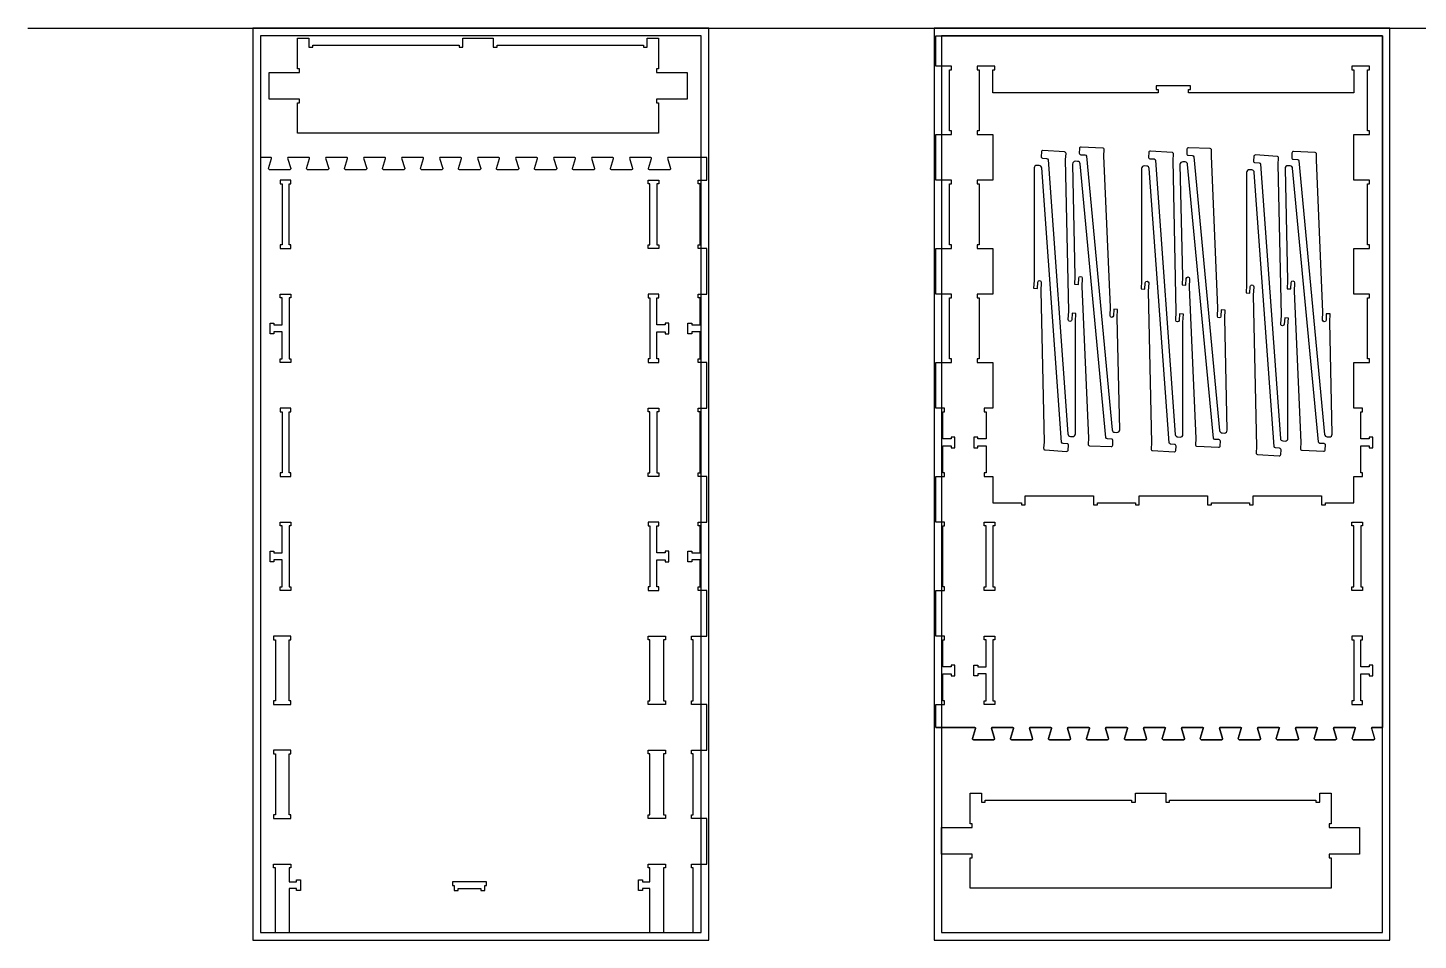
# Model space of a CAD drawing. Header units: inches. Extents: x -1745 to 48028, y -9858 to 20083.
# Drawn here: x 33688 to 37347, y -5372 to -2971 of the extents above; entities that cross this region are included whole.
import ezdxf

# ---------------------------------------------------------------- set-up
doc = ezdxf.new("R2010")
doc.units = ezdxf.units.IN
doc.header["$MEASUREMENT"] = 0
doc.header["$PDMODE"] = 34
doc.layers.add('TOP-CUT-OUTSIDE_24.500MM', color=7, linetype='Continuous', lineweight=25, true_color=0x00a2ff)

msp = doc.modelspace()

# ---------------------------------------------------------------- linework, layer by layer
for p, q in [((33687.9, -2972.3), (48027.7, -2972.3)), ((36204.9, -4282.3), (36204.9, -4272.3)), ((36204.9, -4272.3), (36227.9, -4272.3)), ((36209.9, -4282.3), (36204.9, -4282.3)), ((36209.9, -4442.3), (36209.9, -4282.3)), ((36204.9, -4452.3), (36204.9, -4442.3)), ((36204.9, -4442.3), (36209.9, -4442.3)), ((36227.9, -4452.3), (36204.9, -4452.3)), ((37231.8, -4843.7), (37229.6, -4844.8)), ((37229.6, -4844.8), (37231.8, -4843.7))]:
    msp.add_line(p, q)
for points in [[(34280.4, -5372.3), (35480.4, -5372.3), (35480.4, -2972.3), (34280.4, -2972.3)], [(34300.4, -5352.3), (35460.4, -5352.3), (35460.4, -2992.3), (34300.4, -2992.3)], [(34402.9, -3078.9), (34397.9, -3078.9), (34397.9, -2998.9), (34427.9, -2998.9), (34427.9, -3021.9), (34437.9, -3021.9), (34437.9, -3016.9), (34822.9, -3016.9), (34822.9, -3021.9), (34832.9, -3021.9), (34832.9, -2998.9), (34912.9, -2998.9), (34912.9, -3021.9), (34922.9, -3021.9), (34922.9, -3016.9), (35307.9, -3016.9), (35307.9, -3021.9), (35317.9, -3021.9), (35317.9, -2998.9), (35347.9, -2998.9), (35347.9, -3078.9), (35342.9, -3078.9), (35342.9, -3088.9), (35347.9, -3088.9), (35422.9, -3088.9), (35422.9, -3158.9), (35347.9, -3158.9), (35342.9, -3158.9), (35342.9, -3168.9), (35347.9, -3168.9), (35347.9, -3248.9), (34397.9, -3248.9), (34397.9, -3168.9), (34402.9, -3168.9), (34402.9, -3158.9), (34397.9, -3158.9), (34322.9, -3158.9), (34322.9, -3088.9), (34397.9, -3088.9), (34402.9, -3088.9)], [(36072.9, -5372.3), (37272.9, -5372.3), (37272.9, -2972.3), (36072.9, -2972.3)], [(36092.9, -5352.3), (37252.9, -5352.3), (37252.9, -2992.3), (36092.9, -2992.3)], [(36227.9, -3672.3), (36186.9, -3672.3), (36186.9, -3682.3), (36191.9, -3682.3), (36191.9, -3842.3), (36186.9, -3842.3), (36186.9, -3852.3), (36227.9, -3852.3), (36227.9, -3972.3), (36204.9, -3972.3), (36204.9, -3982.3), (36209.9, -3982.3), (36209.9, -4053.3), (36187.9, -4053.3), (36187.9, -4048.3), (36177.9, -4048.3), (36177.9, -4076.3), (36187.9, -4076.3), (36187.9, -4071.3), (36209.9, -4071.3), (36209.9, -4142.3), (36204.9, -4142.3), (36204.9, -4152.3), (36227.9, -4152.3), (36227.9, -4221.3), (36302.9, -4221.3), (36302.9, -4226.3), (36312.9, -4226.3), (36312.9, -4203.3), (36492.9, -4203.3), (36492.9, -4226.3), (36502.9, -4226.3), (36502.9, -4221.3), (36602.9, -4221.3), (36602.9, -4226.3), (36612.9, -4226.3), (36612.9, -4203.3), (36792.9, -4203.3), (36792.9, -4226.3), (36802.9, -4226.3), (36802.9, -4221.3), (36902.9, -4221.3), (36902.9, -4226.3), (36912.9, -4226.3), (36912.9, -4203.3), (37092.9, -4203.3), (37092.9, -4226.3), (37102.9, -4226.3), (37102.9, -4221.3), (37177.9, -4221.3), (37177.9, -4152.3), (37200.9, -4152.3), (37200.9, -4142.3), (37195.9, -4142.3), (37195.9, -4071.3), (37217.9, -4071.3), (37217.9, -4076.3), (37227.9, -4076.3), (37227.9, -4048.3), (37217.9, -4048.3), (37217.9, -4053.3), (37195.9, -4053.3), (37195.9, -3982.3), (37200.9, -3982.3), (37200.9, -3972.3), (37177.9, -3972.3), (37177.9, -3852.3), (37218.9, -3852.3), (37218.9, -3842.3), (37213.9, -3842.3), (37213.9, -3682.3), (37218.9, -3682.3), (37218.9, -3672.3), (37177.9, -3672.3), (37177.9, -3552.3), (37218.9, -3552.3), (37218.9, -3542.3), (37213.9, -3542.3), (37213.9, -3382.3), (37218.9, -3382.3), (37218.9, -3372.3), (37177.9, -3372.3), (37177.9, -3252.3), (37218.9, -3252.3), (37218.9, -3242.3), (37213.9, -3242.3), (37213.9, -3082.3), (37218.9, -3082.3), (37218.9, -3072.3), (37172.9, -3072.3), (37172.9, -3082.3), (37177.9, -3082.3), (37177.9, -3142), (36742.9, -3142), (36742.9, -3134), (36747.9, -3134), (36747.9, -3124), (36657.9, -3124), (36657.9, -3134), (36662.9, -3134), (36662.9, -3142), (36227.9, -3142), (36227.9, -3082.3), (36232.9, -3082.3), (36232.9, -3072.3), (36186.9, -3072.3), (36186.9, -3082.3), (36191.9, -3082.3), (36191.9, -3242.3), (36186.9, -3242.3), (36186.9, -3252.3), (36227.9, -3252.3), (36227.9, -3372.3), (36186.9, -3372.3), (36186.9, -3382.3), (36191.9, -3382.3), (36191.9, -3542.3), (36186.9, -3542.3), (36186.9, -3552.3), (36227.9, -3552.3)], [(35325.4, -5236.3), (35305.4, -5236.3), (35305.4, -5241.3), (35295.4, -5241.3), (35295.4, -5213.3), (35305.4, -5213.3), (35305.4, -5218.3), (35325.4, -5218.3), (35325.4, -5182.3), (35320.4, -5182.3), (35320.4, -5172.3), (35366.4, -5172.3), (35366.4, -5182.3), (35361.4, -5182.3), (35361.4, -5352.3), (35400.4, -5352.3), (35439.4, -5352.3), (35439.4, -5182.3), (35434.4, -5182.3), (35434.4, -5172.3), (35475.4, -5172.3), (35475.4, -5052.3), (35434.4, -5052.3), (35434.4, -5042.3), (35439.4, -5042.3), (35439.4, -4882.3), (35434.4, -4882.3), (35434.4, -4872.3), (35475.4, -4872.3), (35475.4, -4752.3), (35434.4, -4752.3), (35434.4, -4742.3), (35439.4, -4742.3), (35439.4, -4582.3), (35434.4, -4582.3), (35434.4, -4572.3), (35475.4, -4572.3), (35475.4, -4452.3), (35452.4, -4452.3), (35452.4, -4442.3), (35457.4, -4442.3), (35457.4, -4371.3), (35435.4, -4371.3), (35435.4, -4376.3), (35425.4, -4376.3), (35425.4, -4348.3), (35435.4, -4348.3), (35435.4, -4353.3), (35457.4, -4353.3), (35457.4, -4282.3), (35452.4, -4282.3), (35452.4, -4272.3), (35475.4, -4272.3), (35475.4, -4152.3), (35452.4, -4152.3), (35452.4, -4142.3), (35457.4, -4142.3), (35457.4, -3982.3), (35452.4, -3982.3), (35452.4, -3972.3), (35475.4, -3972.3), (35475.4, -3852.3), (35452.4, -3852.3), (35452.4, -3842.3), (35457.4, -3842.3), (35457.4, -3771.3), (35435.4, -3771.3), (35435.4, -3776.3), (35425.4, -3776.3), (35425.4, -3748.3), (35435.4, -3748.3), (35435.4, -3753.3), (35457.4, -3753.3), (35457.4, -3682.3), (35452.4, -3682.3), (35452.4, -3672.3), (35475.4, -3672.3), (35475.4, -3552.3), (35452.4, -3552.3), (35452.4, -3542.3), (35457.4, -3542.3), (35457.4, -3382.3), (35452.4, -3382.3), (35452.4, -3372.3), (35475.4, -3372.3), (35475.4, -3312.3), (35426.9, -3312.3), (35400.4, -3312.3), (35373.9, -3312.3), (35372.3, -3312.7), (35371.5, -3314.5), (35379.8, -3341.2), (35379.8, -3342.5), (35379.3, -3343.7), (35377.2, -3344.8), (35323.9, -3344.8), (35322.7, -3344.5), (35321.7, -3343.7), (35321.3, -3341.3), (35329.3, -3315.2), (35329.4, -3313.6), (35327.9, -3312.3), (35273.9, -3312.3), (35272.3, -3312.7), (35271.5, -3314.5), (35279.8, -3341.2), (35279.8, -3342.5), (35279.3, -3343.7), (35278.4, -3344.5), (35277.1, -3344.8), (35223.9, -3344.8), (35222.7, -3344.5), (35221.7, -3343.7), (35221.2, -3342.5), (35221.3, -3341.2), (35229.3, -3315.2), (35229.4, -3313.6), (35227.9, -3312.3), (35173.9, -3312.3), (35172.3, -3312.7), (35171.5, -3314.5), (35179.8, -3341.2), (35179.8, -3342.5), (35179.3, -3343.7), (35177.2, -3344.8), (35123.9, -3344.8), (35122.7, -3344.5), (35121.7, -3343.7), (35121.2, -3342.5), (35121.3, -3341.2), (35129.3, -3315.2), (35129.4, -3313.6), (35127.9, -3312.3), (35073.9, -3312.3), (35072.3, -3312.7), (35071.5, -3314.5), (35079.8, -3341.2), (35079.8, -3342.5), (35079.3, -3343.7), (35077.2, -3344.8), (35023.9, -3344.8), (35022.7, -3344.5), (35021.7, -3343.7), (35021.3, -3341.3), (35029.3, -3315.2), (35029.4, -3313.6), (35027.9, -3312.3), (34973.9, -3312.3), (34972.3, -3312.7), (34971.5, -3314.5), (34979.8, -3341.2), (34979.8, -3342.5), (34979.3, -3343.7), (34977.2, -3344.8), (34923.9, -3344.8), (34922.7, -3344.5), (34921.7, -3343.7), (34921.3, -3341.3), (34929.3, -3315.2), (34929.4, -3313.6), (34927.9, -3312.3), (34873.9, -3312.3), (34872.3, -3312.7), (34871.5, -3314.5), (34879.8, -3341.2), (34879.8, -3342.5), (34879.3, -3343.7), (34877.2, -3344.8), (34823.9, -3344.8), (34822.7, -3344.5), (34821.7, -3343.7), (34821.2, -3342.5), (34821.3, -3341.2), (34829.3, -3315.2), (34829.4, -3313.6), (34827.9, -3312.3), (34800.6, -3312.3), (34774.2, -3312.3), (34772.6, -3312.7), (34771.8, -3314.5), (34780, -3341.2), (34780.1, -3342.5), (34779.6, -3343.7), (34777.4, -3344.8), (34724.1, -3344.8), (34722.9, -3344.5), (34721.9, -3343.7), (34721.5, -3341.3), (34729.5, -3315.2), (34729.6, -3313.6), (34728.1, -3312.3), (34674.2, -3312.3), (34672.6, -3312.7), (34671.8, -3314.5), (34680, -3341.2), (34680.1, -3342.5), (34679.6, -3343.7), (34678.6, -3344.5), (34677.4, -3344.8), (34624.1, -3344.8), (34622.9, -3344.5), (34621.9, -3343.7), (34621.4, -3342.5), (34621.5, -3341.2), (34629.5, -3315.2), (34629.6, -3313.6), (34628.1, -3312.3), (34574.2, -3312.3), (34572.6, -3312.7), (34571.8, -3314.5), (34580, -3341.2), (34580.1, -3342.5), (34579.6, -3343.7), (34577.4, -3344.8), (34524.1, -3344.8), (34522.9, -3344.5), (34521.9, -3343.7), (34521.4, -3342.5), (34521.5, -3341.2), (34529.5, -3315.2), (34529.6, -3313.6), (34528.1, -3312.3), (34474.2, -3312.3), (34472.6, -3312.7), (34471.8, -3314.5), (34480, -3341.2), (34480.1, -3342.5), (34479.6, -3343.7), (34477.4, -3344.8), (34424.1, -3344.8), (34422.9, -3344.5), (34421.9, -3343.7), (34421.5, -3341.3), (34429.5, -3315.2), (34429.6, -3313.6), (34428.1, -3312.3), (34374.2, -3312.3), (34372.6, -3312.7), (34371.8, -3314.5), (34380, -3341.2), (34380.1, -3342.5), (34379.6, -3343.7), (34377.4, -3344.8), (34324.1, -3344.8), (34322.9, -3344.5), (34321.9, -3343.7), (34321.5, -3341.3), (34329.5, -3315.2), (34329.6, -3313.6), (34328.1, -3312.3), (34300.4, -3312.3), (34300.4, -5352.3), (34339.4, -5352.3), (34339.4, -5182.3), (34334.4, -5182.3), (34334.4, -5172.3), (34380.4, -5172.3), (34380.4, -5182.3), (34375.4, -5182.3), (34375.4, -5218.3), (34395.4, -5218.3), (34395.4, -5213.3), (34405.4, -5213.3), (34405.4, -5241.3), (34395.4, -5241.3), (34395.4, -5236.3), (34375.4, -5236.3), (34375.4, -5352.3), (35325.4, -5352.3)], [(35475.4, -3312.3), (35475.4, -3312.3)], [(34380.4, -3552.3), (34380.4, -3542.3), (34375.4, -3542.3), (34375.4, -3382.3), (34380.4, -3382.3), (34380.4, -3372.3), (34352.4, -3372.3), (34352.4, -3382.3), (34357.4, -3382.3), (34357.4, -3542.3), (34352.4, -3542.3), (34352.4, -3552.3)], [(35320.4, -3552.3), (35320.4, -3542.3), (35325.4, -3542.3), (35325.4, -3382.3), (35320.4, -3382.3), (35320.4, -3372.3), (35348.4, -3372.3), (35348.4, -3382.3), (35343.4, -3382.3), (35343.4, -3542.3), (35348.4, -3542.3), (35348.4, -3552.3)], [(34352.4, -3672.3), (34380.4, -3672.3), (34380.4, -3682.3), (34375.4, -3682.3), (34375.4, -3842.3), (34380.4, -3842.3), (34380.4, -3852.3), (34352.4, -3852.3), (34352.4, -3842.3), (34357.4, -3842.3), (34357.4, -3771.3), (34335.4, -3771.3), (34335.4, -3776.3), (34325.4, -3776.3), (34325.4, -3748.3), (34335.4, -3748.3), (34335.4, -3753.3), (34357.4, -3753.3), (34357.4, -3682.3), (34352.4, -3682.3)], [(35348.4, -3672.3), (35320.4, -3672.3), (35320.4, -3682.3), (35325.4, -3682.3), (35325.4, -3842.3), (35320.4, -3842.3), (35320.4, -3852.3), (35348.4, -3852.3), (35348.4, -3842.3), (35343.4, -3842.3), (35343.4, -3771.3), (35365.4, -3771.3), (35365.4, -3776.3), (35375.4, -3776.3), (35375.4, -3748.3), (35365.4, -3748.3), (35365.4, -3753.3), (35343.4, -3753.3), (35343.4, -3682.3), (35348.4, -3682.3)], [(34380.4, -4152.3), (34380.4, -4142.3), (34375.4, -4142.3), (34375.4, -3982.3), (34380.4, -3982.3), (34380.4, -3972.3), (34352.4, -3972.3), (34352.4, -3982.3), (34357.4, -3982.3), (34357.4, -4142.3), (34352.4, -4142.3), (34352.4, -4152.3)], [(35320.4, -4152.3), (35320.4, -4142.3), (35325.4, -4142.3), (35325.4, -3982.3), (35320.4, -3982.3), (35320.4, -3972.3), (35348.4, -3972.3), (35348.4, -3982.3), (35343.4, -3982.3), (35343.4, -4142.3), (35348.4, -4142.3), (35348.4, -4152.3)], [(34352.4, -4272.3), (34380.4, -4272.3), (34380.4, -4282.3), (34375.4, -4282.3), (34375.4, -4442.3), (34380.4, -4442.3), (34380.4, -4452.3), (34352.4, -4452.3), (34352.4, -4442.3), (34357.4, -4442.3), (34357.4, -4371.3), (34335.4, -4371.3), (34335.4, -4376.3), (34325.4, -4376.3), (34325.4, -4348.3), (34335.4, -4348.3), (34335.4, -4353.3), (34357.4, -4353.3), (34357.4, -4282.3), (34352.4, -4282.3)], [(35348.4, -4272.3), (35320.4, -4272.3), (35320.4, -4282.3), (35325.4, -4282.3), (35325.4, -4442.3), (35320.4, -4442.3), (35320.4, -4452.3), (35348.4, -4452.3), (35348.4, -4442.3), (35343.4, -4442.3), (35343.4, -4371.3), (35365.4, -4371.3), (35365.4, -4376.3), (35375.4, -4376.3), (35375.4, -4348.3), (35365.4, -4348.3), (35365.4, -4353.3), (35343.4, -4353.3), (35343.4, -4282.3), (35348.4, -4282.3)], [(36204.9, -4442.3), (36209.9, -4442.3), (36209.9, -4282.3), (36204.9, -4282.3), (36204.9, -4272.3), (36232.9, -4272.3), (36232.9, -4282.3), (36227.9, -4282.3), (36227.9, -4442.3), (36232.9, -4442.3), (36232.9, -4452.3), (36204.9, -4452.3)], [(37172.9, -4442.3), (37177.9, -4442.3), (37177.9, -4282.3), (37172.9, -4282.3), (37172.9, -4272.3), (37200.9, -4272.3), (37200.9, -4282.3), (37195.9, -4282.3), (37195.9, -4442.3), (37200.9, -4442.3), (37200.9, -4452.3), (37172.9, -4452.3)], [(34380.4, -4742.3), (34375.4, -4742.3), (34375.4, -4582.3), (34380.4, -4582.3), (34380.4, -4572.3), (34334.4, -4572.3), (34334.4, -4582.3), (34339.4, -4582.3), (34339.4, -4742.3), (34334.4, -4742.3), (34334.4, -4752.3), (34380.4, -4752.3)], [(35320.4, -4742.3), (35325.4, -4742.3), (35325.4, -4582.3), (35320.4, -4582.3), (35320.4, -4572.3), (35366.4, -4572.3), (35366.4, -4582.3), (35361.4, -4582.3), (35361.4, -4742.3), (35366.4, -4742.3), (35366.4, -4752.3), (35320.4, -4752.3)], [(36209.9, -4742.3), (36209.9, -4671.3), (36187.9, -4671.3), (36187.9, -4676.3), (36177.9, -4676.3), (36177.9, -4648.3), (36187.9, -4648.3), (36187.9, -4653.3), (36209.9, -4653.3), (36209.9, -4582.3), (36204.9, -4582.3), (36204.9, -4572.3), (36232.9, -4572.3), (36232.9, -4582.3), (36227.9, -4582.3), (36227.9, -4742.3), (36232.9, -4742.3), (36232.9, -4752.3), (36204.9, -4752.3), (36204.9, -4742.3)], [(37195.9, -4653.3), (37195.9, -4582.3), (37200.9, -4582.3), (37200.9, -4572.3), (37172.9, -4572.3), (37172.9, -4582.3), (37177.9, -4582.3), (37177.9, -4742.3), (37172.9, -4742.3), (37172.9, -4752.3), (37200.9, -4752.3), (37200.9, -4742.3), (37195.9, -4742.3), (37195.9, -4671.3), (37217.9, -4671.3), (37217.9, -4676.3), (37227.9, -4676.3), (37227.9, -4648.3), (37217.9, -4648.3), (37217.9, -4653.3)], [(34380.4, -5042.3), (34375.4, -5042.3), (34375.4, -4882.3), (34380.4, -4882.3), (34380.4, -4872.3), (34334.4, -4872.3), (34334.4, -4882.3), (34339.4, -4882.3), (34339.4, -5042.3), (34334.4, -5042.3), (34334.4, -5052.3), (34380.4, -5052.3)], [(35320.4, -5042.3), (35325.4, -5042.3), (35325.4, -4882.3), (35320.4, -4882.3), (35320.4, -4872.3), (35366.4, -4872.3), (35366.4, -4882.3), (35361.4, -4882.3), (35361.4, -5042.3), (35366.4, -5042.3), (35366.4, -5052.3), (35320.4, -5052.3)], [(36172.9, -5065.8), (36167.9, -5065.8), (36167.9, -4985.8), (36197.9, -4985.8), (36197.9, -5008.8), (36207.9, -5008.8), (36207.9, -5003.8), (36592.9, -5003.8), (36592.9, -5008.8), (36602.9, -5008.8), (36602.9, -4985.8), (36682.9, -4985.8), (36682.9, -5008.8), (36692.9, -5008.8), (36692.9, -5003.8), (37077.9, -5003.8), (37077.9, -5008.8), (37087.9, -5008.8), (37087.9, -4985.8), (37117.9, -4985.8), (37117.9, -5065.8), (37112.9, -5065.8), (37112.9, -5075.8), (37117.9, -5075.8), (37192.9, -5075.8), (37192.9, -5145.8), (37117.9, -5145.8), (37112.9, -5145.8), (37112.9, -5155.8), (37117.9, -5155.8), (37117.9, -5235.8), (36167.9, -5235.8), (36167.9, -5155.8), (36172.9, -5155.8), (36172.9, -5145.8), (36167.9, -5145.8), (36092.9, -5145.8), (36092.9, -5075.8), (36167.9, -5075.8), (36172.9, -5075.8)], [(34810.4, -5241.3), (34820.4, -5241.3), (34820.4, -5236.3), (34880.4, -5236.3), (34880.4, -5241.3), (34890.4, -5241.3), (34890.4, -5228.3), (34895.4, -5228.3), (34895.4, -5218.3), (34805.4, -5218.3), (34805.4, -5228.3), (34810.4, -5228.3)]]:
    msp.add_lwpolyline(points, close=True)
for points in [[(36077.9, -4812.3), (36077.9, -4752.3), (36100.9, -4752.3), (36100.9, -4742.3), (36095.9, -4742.3), (36095.9, -4671.3), (36117.9, -4671.3), (36117.9, -4676.3), (36127.9, -4676.3), (36127.9, -4648.3), (36117.9, -4648.3), (36117.9, -4653.3), (36095.9, -4653.3), (36095.9, -4582.3), (36100.9, -4582.3), (36100.9, -4572.3), (36077.9, -4572.3), (36077.9, -4521.3), (36077.9, -4452.3), (36100.9, -4452.3), (36100.9, -4442.3), (36095.9, -4442.3), (36095.9, -4282.3), (36100.9, -4282.3), (36100.9, -4272.3), (36077.9, -4272.3), (36077.9, -4152.3), (36100.9, -4152.3), (36100.9, -4142.3), (36095.9, -4142.3), (36095.9, -4071.3), (36117.9, -4071.3), (36117.9, -4076.3), (36127.9, -4076.3), (36127.9, -4048.3), (36117.9, -4048.3), (36117.9, -4053.3), (36095.9, -4053.3), (36095.9, -3982.3), (36100.9, -3982.3), (36100.9, -3972.3), (36077.9, -3972.3), (36077.9, -3852.3), (36118.9, -3852.3), (36118.9, -3842.3), (36113.9, -3842.3), (36113.9, -3682.3), (36118.9, -3682.3), (36118.9, -3672.3), (36077.9, -3672.3), (36077.9, -3552.3), (36118.9, -3552.3), (36118.9, -3542.3), (36113.9, -3542.3), (36113.9, -3382.3), (36118.9, -3382.3), (36118.9, -3372.3), (36077.9, -3372.3), (36077.9, -3312.3), (36077.9, -3252.3), (36118.9, -3252.3), (36118.9, -3242.3), (36113.9, -3242.3), (36113.9, -3082.3), (36118.9, -3082.3), (36118.9, -3072.3), (36077.9, -3072.3), (36077.9, -2992.3), (37252.9, -2992.3), (37252.9, -4812.3), (37226.4, -4812.3), (37252.9, -4812.3), (37226.4, -4812.3), (37224.8, -4812.7), (37226.4, -4812.3), (37224.8, -4812.7), (37224, -4814.5), (37224.8, -4812.7), (37224, -4814.5), (37232.2, -4841.2), (37232.3, -4842.5), (37231.8, -4843.7), (37229.6, -4844.8), (37176.4, -4844.8), (37175.1, -4844.5), (37174.1, -4843.7), (37173.7, -4841.3), (37181.7, -4815.2), (37181.8, -4813.6), (37180.3, -4812.3), (37126.4, -4812.3), (37124.8, -4812.7), (37124, -4814.5), (37132.2, -4841.2), (37132.3, -4842.5), (37131.8, -4843.7), (37130.8, -4844.5), (37129.6, -4844.8), (37076.4, -4844.8), (37075.1, -4844.5), (37074.2, -4843.7), (37073.7, -4842.5), (37073.7, -4841.2), (37081.7, -4815.2), (37081.8, -4813.6), (37080.3, -4812.3), (37026.4, -4812.3), (37024.8, -4812.7), (37024, -4814.5), (37032.2, -4841.2), (37032.3, -4842.5), (37031.8, -4843.7), (37029.6, -4844.8), (36976.4, -4844.8), (36975.1, -4844.5), (36974.2, -4843.7), (36973.7, -4842.5), (36973.7, -4841.2), (36981.7, -4815.2), (36981.9, -4813.6), (36980.3, -4812.3), (36926.4, -4812.3), (36924.8, -4812.7), (36924, -4814.5), (36932.2, -4841.2), (36932.3, -4842.5), (36931.8, -4843.7), (36929.6, -4844.8), (36876.4, -4844.8), (36875.1, -4844.5), (36874.1, -4843.7), (36873.7, -4841.3), (36881.7, -4815.2), (36881.9, -4813.6), (36880.3, -4812.3), (36826.4, -4812.3), (36824.8, -4812.7), (36824, -4814.5), (36832.2, -4841.2), (36832.3, -4842.5), (36831.8, -4843.7), (36829.6, -4844.8), (36776.4, -4844.8), (36775.1, -4844.5), (36774.1, -4843.7), (36773.7, -4841.3), (36781.7, -4815.2), (36781.9, -4813.6), (36780.3, -4812.3), (36726.4, -4812.3), (36724.8, -4812.7), (36724, -4814.5), (36732.2, -4841.2), (36732.3, -4842.5), (36731.8, -4843.7), (36729.6, -4844.8), (36676.4, -4844.8), (36675.1, -4844.5), (36674.2, -4843.7), (36673.7, -4842.5), (36673.7, -4841.2), (36681.7, -4815.2), (36681.9, -4813.6), (36680.3, -4812.3), (36653.1, -4812.3), (36626.6, -4812.3), (36625, -4812.7), (36624.3, -4814.5), (36632.5, -4841.2), (36632.6, -4842.5), (36632.1, -4843.7), (36629.9, -4844.8), (36576.6, -4844.8), (36575.4, -4844.5), (36574.4, -4843.7), (36574, -4841.3), (36582, -4815.2), (36582.1, -4813.6), (36580.6, -4812.3), (36526.6, -4812.3), (36525, -4812.7), (36524.3, -4814.5), (36532.5, -4841.2), (36532.6, -4842.5), (36532.1, -4843.7), (36531.1, -4844.5), (36529.9, -4844.8), (36476.6, -4844.8), (36475.4, -4844.5), (36474.4, -4843.7), (36473.9, -4842.5), (36474, -4841.2), (36482, -4815.2), (36482.1, -4813.6), (36480.6, -4812.3), (36426.6, -4812.3), (36425, -4812.7), (36424.3, -4814.5), (36432.5, -4841.2), (36432.6, -4842.5), (36432.1, -4843.7), (36429.9, -4844.8), (36376.6, -4844.8), (36375.4, -4844.5), (36374.4, -4843.7), (36373.9, -4842.5), (36374, -4841.2), (36382, -4815.2), (36382.1, -4813.6), (36380.6, -4812.3), (36326.6, -4812.3), (36325, -4812.7), (36324.3, -4814.5), (36332.5, -4841.2), (36332.6, -4842.5), (36332.1, -4843.7), (36329.9, -4844.8), (36276.6, -4844.8), (36275.4, -4844.5), (36274.4, -4843.7), (36274, -4841.3), (36282, -4815.2), (36282.1, -4813.6), (36280.6, -4812.3), (36226.6, -4812.3), (36225, -4812.7), (36224.3, -4814.5), (36232.5, -4841.2), (36232.6, -4842.5), (36232.1, -4843.7), (36229.9, -4844.8), (36176.6, -4844.8), (36175.4, -4844.5), (36174.4, -4843.7), (36174, -4841.3), (36182, -4815.2), (36182.1, -4813.6), (36180.6, -4812.3), (36152.9, -4812.3), (36180.6, -4812.3), (36182.1, -4813.6), (36182, -4815.2), (36174, -4841.3), (36174.4, -4843.7), (36175.4, -4844.5), (36176.6, -4844.8), (36229.9, -4844.8), (36232.1, -4843.7), (36232.6, -4842.5), (36232.5, -4841.2), (36224.3, -4814.5), (36225, -4812.7), (36226.6, -4812.3), (36280.6, -4812.3), (36282.1, -4813.6), (36282, -4815.2), (36274, -4841.3), (36274.4, -4843.7), (36275.4, -4844.5), (36276.6, -4844.8), (36329.9, -4844.8), (36332.1, -4843.7), (36332.6, -4842.5), (36332.5, -4841.2), (36324.3, -4814.5), (36325, -4812.7), (36326.6, -4812.3), (36380.6, -4812.3), (36382.1, -4813.6), (36382, -4815.2), (36374, -4841.2), (36373.9, -4842.5), (36374.4, -4843.7), (36375.4, -4844.5), (36376.6, -4844.8), (36429.9, -4844.8), (36432.1, -4843.7), (36432.6, -4842.5), (36432.5, -4841.2), (36424.3, -4814.5), (36425, -4812.7), (36426.6, -4812.3), (36480.6, -4812.3), (36482.1, -4813.6), (36482, -4815.2), (36474, -4841.2), (36473.9, -4842.5), (36474.4, -4843.7), (36475.4, -4844.5), (36476.6, -4844.8), (36529.9, -4844.8), (36531.1, -4844.5), (36532.1, -4843.7), (36532.6, -4842.5), (36532.5, -4841.2), (36524.3, -4814.5), (36525, -4812.7), (36526.6, -4812.3), (36580.6, -4812.3), (36582.1, -4813.6), (36582, -4815.2), (36574, -4841.3), (36574.4, -4843.7), (36575.4, -4844.5), (36576.6, -4844.8), (36629.9, -4844.8), (36632.1, -4843.7), (36632.6, -4842.5), (36632.5, -4841.2), (36624.3, -4814.5), (36625, -4812.7), (36626.6, -4812.3), (36653.1, -4812.3), (36680.3, -4812.3), (36681.9, -4813.6), (36681.7, -4815.2), (36673.7, -4841.2), (36673.7, -4842.5), (36674.2, -4843.7), (36675.1, -4844.5), (36676.4, -4844.8), (36729.6, -4844.8), (36731.8, -4843.7), (36732.3, -4842.5), (36732.2, -4841.2), (36724, -4814.5), (36724.8, -4812.7), (36726.4, -4812.3), (36780.3, -4812.3), (36781.9, -4813.6), (36781.7, -4815.2), (36773.7, -4841.3), (36774.1, -4843.7), (36775.1, -4844.5), (36776.4, -4844.8), (36829.6, -4844.8), (36831.8, -4843.7), (36832.3, -4842.5), (36832.2, -4841.2), (36824, -4814.5), (36824.8, -4812.7), (36826.4, -4812.3), (36880.3, -4812.3), (36881.9, -4813.6), (36881.7, -4815.2), (36873.7, -4841.3), (36874.1, -4843.7), (36875.1, -4844.5), (36876.4, -4844.8), (36929.6, -4844.8), (36931.8, -4843.7), (36932.3, -4842.5), (36932.2, -4841.2), (36924, -4814.5), (36924.8, -4812.7), (36926.4, -4812.3), (36980.3, -4812.3), (36981.9, -4813.6), (36981.7, -4815.2), (36973.7, -4841.2), (36973.7, -4842.5), (36974.2, -4843.7), (36975.1, -4844.5), (36976.4, -4844.8), (37029.6, -4844.8), (37031.8, -4843.7), (37032.3, -4842.5), (37032.2, -4841.2), (37024, -4814.5), (37024.8, -4812.7), (37026.4, -4812.3), (37080.3, -4812.3), (37081.8, -4813.6), (37081.7, -4815.2), (37073.7, -4841.2), (37073.7, -4842.5), (37074.2, -4843.7), (37075.1, -4844.5), (37076.4, -4844.8), (37129.6, -4844.8), (37130.8, -4844.5), (37131.8, -4843.7), (37132.3, -4842.5), (37132.2, -4841.2), (37124, -4814.5), (37124.8, -4812.7), (37126.4, -4812.3), (37180.3, -4812.3), (37181.8, -4813.6), (37181.7, -4815.2), (37173.7, -4841.3), (37174.1, -4843.7), (37175.1, -4844.5), (37176.4, -4844.8), (37229.6, -4844.8), (37176.4, -4844.8), (37175.1, -4844.5), (37174.1, -4843.7), (37173.7, -4841.3), (37181.7, -4815.2), (37181.8, -4813.6), (37180.3, -4812.3), (37126.4, -4812.3), (37124.8, -4812.7), (37124, -4814.5), (37132.2, -4841.2), (37132.3, -4842.5), (37131.8, -4843.7), (37130.8, -4844.5), (37129.6, -4844.8), (37076.4, -4844.8), (37075.1, -4844.5), (37074.2, -4843.7), (37073.7, -4842.5), (37073.7, -4841.2), (37081.7, -4815.2), (37081.8, -4813.6), (37080.3, -4812.3), (37026.4, -4812.3), (37024.8, -4812.7), (37024, -4814.5), (37032.2, -4841.2), (37032.3, -4842.5), (37031.8, -4843.7), (37029.6, -4844.8), (36976.4, -4844.8), (36975.1, -4844.5), (36974.2, -4843.7), (36973.7, -4842.5), (36973.7, -4841.2), (36981.7, -4815.2), (36981.9, -4813.6), (36980.3, -4812.3), (36926.4, -4812.3), (36924.8, -4812.7), (36924, -4814.5), (36932.2, -4841.2), (36932.3, -4842.5), (36931.8, -4843.7), (36929.6, -4844.8), (36876.4, -4844.8), (36875.1, -4844.5), (36874.1, -4843.7), (36873.7, -4841.3), (36881.7, -4815.2), (36881.9, -4813.6), (36880.3, -4812.3), (36826.4, -4812.3), (36824.8, -4812.7), (36824, -4814.5), (36832.2, -4841.2), (36832.3, -4842.5), (36831.8, -4843.7), (36829.6, -4844.8), (36776.4, -4844.8), (36775.1, -4844.5), (36774.1, -4843.7), (36773.7, -4841.3), (36781.7, -4815.2), (36781.9, -4813.6), (36780.3, -4812.3), (36726.4, -4812.3), (36724.8, -4812.7), (36724, -4814.5), (36732.2, -4841.2), (36732.3, -4842.5), (36731.8, -4843.7), (36729.6, -4844.8), (36676.4, -4844.8), (36675.1, -4844.5), (36674.2, -4843.7), (36673.7, -4842.5), (36673.7, -4841.2), (36681.7, -4815.2), (36681.9, -4813.6), (36680.3, -4812.3), (36653.1, -4812.3), (36626.6, -4812.3), (36625, -4812.7), (36624.3, -4814.5), (36632.5, -4841.2), (36632.6, -4842.5), (36632.1, -4843.7), (36629.9, -4844.8), (36576.6, -4844.8), (36575.4, -4844.5), (36574.4, -4843.7), (36574, -4841.3), (36582, -4815.2), (36582.1, -4813.6), (36580.6, -4812.3), (36526.6, -4812.3), (36525, -4812.7), (36524.3, -4814.5), (36532.5, -4841.2), (36532.6, -4842.5), (36532.1, -4843.7), (36531.1, -4844.5), (36529.9, -4844.8), (36476.6, -4844.8), (36475.4, -4844.5), (36474.4, -4843.7), (36473.9, -4842.5), (36474, -4841.2), (36482, -4815.2), (36482.1, -4813.6), (36480.6, -4812.3), (36426.6, -4812.3), (36425, -4812.7), (36424.3, -4814.5), (36432.5, -4841.2), (36432.6, -4842.5), (36432.1, -4843.7), (36429.9, -4844.8), (36376.6, -4844.8), (36375.4, -4844.5), (36374.4, -4843.7), (36373.9, -4842.5), (36374, -4841.2), (36382, -4815.2), (36382.1, -4813.6), (36380.6, -4812.3), (36326.6, -4812.3), (36325, -4812.7), (36324.3, -4814.5), (36332.5, -4841.2), (36332.6, -4842.5), (36332.1, -4843.7), (36329.9, -4844.8), (36276.6, -4844.8), (36275.4, -4844.5), (36274.4, -4843.7), (36274, -4841.3), (36282, -4815.2), (36282.1, -4813.6), (36280.6, -4812.3), (36226.6, -4812.3), (36225, -4812.7), (36224.3, -4814.5), (36232.5, -4841.2), (36232.6, -4842.5), (36232.1, -4843.7), (36229.9, -4844.8), (36176.6, -4844.8), (36175.4, -4844.5), (36174.4, -4843.7), (36174, -4841.3), (36182, -4815.2), (36182.1, -4813.6), (36180.6, -4812.3), (36152.9, -4812.3), (36077.9, -4812.3), (36152.9, -4812.3)], [(37177.9, -4272.3), (37200.9, -4272.3), (37200.9, -4282.3), (37195.9, -4282.3), (37195.9, -4442.3), (37200.9, -4442.3), (37200.9, -4452.3), (37177.9, -4452.3)]]:
    msp.add_lwpolyline(points)
for p in [(35480.4, -2972.3), (37272.9, -2972.3)]:
    msp.add_point(p)
at = {"layer": 'TOP-CUT-OUTSIDE_24.500MM'}
for points in [[(36469.9, -3305.7, -0.374382), (36473.8, -3309.3), (36541.6, -4029.5, 0.374382), (36548.2, -4035.8), (36554.3, -4036.1, 0.433568), (36561.6, -4029), (36555.2, -3733.3), (36556.2, -3712.4), (36546.2, -3711.9), (36545.4, -3728.9, -1), (36536.3, -3728.5), (36537.3, -3706.5), (36520, -3307.9), (36520.7, -3291.9, 0.414214), (36516.9, -3287.7), (36459.9, -3285.2, 0.414214), (36455.8, -3289.1), (36455.2, -3301, 0.414214), (36459.1, -3305.2)], [(36752.7, -3307.2, -0.374382), (36756.5, -3310.9), (36824.3, -4031.1, 0.374382), (36831, -4037.4), (36837.1, -4037.7, 0.433568), (36844.4, -4030.5), (36838, -3734.9), (36838.9, -3713.9), (36828.9, -3713.5), (36828.2, -3730.5, -1), (36819.1, -3730.1), (36820, -3708.1), (36802.8, -3309.5), (36803.5, -3293.5, 0.414214), (36799.7, -3289.3), (36742.7, -3286.8, 0.414214), (36738.5, -3290.6), (36738, -3302.6, 0.414214), (36741.8, -3306.8)], [(36358.4, -3314.1), (36369.2, -3314.8, -0.374382), (36373, -3318.5), (36425.2, -4040, 0.374382), (36431.7, -4046.5), (36437.8, -4046.9, 0.433568), (36445.2, -4039.9), (36445.2, -3744.2), (36446.6, -3723.2), (36436.6, -3722.6), (36435.5, -3739.6, -1), (36426.4, -3739), (36427.9, -3717), (36419.2, -3318.1), (36420.3, -3302.1, 0.414214), (36416.6, -3297.9), (36359.7, -3294.1, 0.414214), (36355.4, -3297.9), (36354.6, -3309.8, 0.414214)], [(36543.9, -4057.7, 0.414214), (36540.1, -4053.5), (36529.2, -4053, -0.374382), (36525.4, -4049.4), (36457.5, -3329.2, 0.374382), (36450.9, -3322.9), (36444.8, -3322.6, 0.433568), (36437.5, -3329.7), (36443.9, -3625.4), (36443, -3646.3), (36453, -3646.8), (36453.7, -3629.8, -1), (36462.8, -3630.2), (36461.8, -3652.2), (36479.1, -4050.8), (36478.4, -4066.8, 0.414214), (36482.2, -4071), (36539.2, -4073.5, 0.414214), (36543.3, -4069.7)], [(36641.1, -3315.7), (36652, -3316.4, -0.374382), (36655.7, -3320.1), (36708, -4041.6, 0.374382), (36714.5, -4048), (36720.6, -4048.4, 0.433568), (36728, -4041.4), (36728, -3745.8), (36729.4, -3724.8), (36719.4, -3724.1), (36718.3, -3741.1, -1), (36709.2, -3740.5), (36710.6, -3718.6), (36702, -3319.7), (36703.1, -3303.7, 0.414214), (36699.3, -3299.4), (36642.4, -3295.7, 0.414214), (36638.2, -3299.4), (36637.4, -3311.4, 0.414214)], [(36826.6, -4059.2, 0.414214), (36822.8, -4055), (36811.9, -4054.6, -0.374382), (36808.1, -4050.9), (36740.3, -3330.8, 0.374382), (36733.7, -3324.4), (36727.6, -3324.2, 0.433568), (36720.3, -3331.3), (36726.7, -3626.9), (36725.7, -3647.9), (36735.7, -3648.3), (36736.5, -3631.4, -1), (36745.6, -3631.8), (36744.6, -3653.7), (36761.9, -4052.4), (36761.2, -4068.4, 0.414214), (36765, -4072.5), (36821.9, -4075, 0.414214), (36826.1, -4071.2)], [(36917.6, -3325.9), (36928.4, -3326.6, -0.374382), (36932.2, -3330.3), (36984.4, -4051.8, 0.374382), (36990.9, -4058.3), (36997, -4058.7, 0.433568), (37004.5, -4051.7), (37004.5, -3756), (37005.8, -3735), (36995.9, -3734.4), (36994.7, -3751.3, -1), (36985.6, -3750.7), (36987.1, -3728.8), (36978.4, -3329.9), (36979.5, -3313.9, 0.414214), (36975.8, -3309.7), (36918.9, -3305.9, 0.414214), (36914.6, -3309.7), (36913.8, -3321.6, 0.414214)], [(37029.2, -3317.5, -0.374382), (37033, -3321.1), (37100.8, -4041.3, 0.374382), (37107.4, -4047.6), (37113.5, -4047.9, 0.433568), (37120.8, -4040.7), (37114.4, -3745.1), (37115.4, -3724.1), (37105.4, -3723.7), (37104.6, -3740.7, -1), (37095.5, -3740.3), (37096.5, -3718.3), (37079.2, -3319.7), (37079.9, -3303.7, 0.414214), (37076.1, -3299.5), (37019.2, -3297, 0.414214), (37015, -3300.8), (37014.5, -3312.8, 0.414214), (37018.3, -3317)], [(36423.3, -4066), (36412.4, -4065.3, -0.374382), (36408.7, -4061.6), (36356.5, -3340.1, 0.374382), (36349.9, -3333.6), (36343.9, -3333.2, 0.433568), (36336.4, -3340.2), (36336.4, -3635.9), (36335, -3656.8), (36345, -3657.5), (36346.1, -3640.5, -1), (36355.2, -3641.1), (36353.8, -3663.1), (36362.4, -4062), (36361.4, -4077.9, 0.414214), (36365.1, -4082.2), (36422, -4085.9, 0.414214), (36426.2, -4082.2), (36427, -4070.2, 0.414214)], [(36706.1, -4067.5), (36695.2, -4066.8, -0.374382), (36691.5, -4063.1), (36639.2, -3341.6, 0.374382), (36632.7, -3335.1), (36626.6, -3334.7, 0.433568), (36619.2, -3341.7), (36619.2, -3637.4), (36617.8, -3658.4), (36627.8, -3659), (36628.9, -3642.1, -1), (36638, -3642.7), (36636.6, -3664.6), (36645.2, -4063.5), (36644.1, -4079.5, 0.414214), (36647.9, -4083.7), (36704.7, -4087.5, 0.414214), (36709, -4083.8), (36709.8, -4071.8, 0.414214)], [(36982.5, -4077.8), (36971.6, -4077, -0.374382), (36967.9, -4073.3), (36915.7, -3351.9, 0.374382), (36909.2, -3345.4), (36903.1, -3345, 0.433568), (36895.6, -3352), (36895.6, -3647.7), (36894.2, -3668.6), (36904.2, -3669.3), (36905.3, -3652.3, -1), (36914.4, -3652.9), (36913, -3674.9), (36921.6, -4073.8), (36920.6, -4089.7, 0.414214), (36924.3, -4094), (36981.2, -4097.7, 0.414214), (36985.4, -4094), (36986.2, -4082, 0.414214)], [(37103.1, -4069.5, 0.414214), (37099.3, -4065.3), (37088.4, -4064.8, -0.374382), (37084.6, -4061.2), (37016.8, -3341, 0.374382), (37010.1, -3334.7), (37004, -3334.4, 0.433568), (36996.7, -3341.5), (37003.1, -3637.2), (37002.2, -3658.1), (37012.2, -3658.6), (37012.9, -3641.6, -1), (37022, -3642), (37021.1, -3664), (37038.3, -4062.6), (37037.6, -4078.6, 0.414214), (37041.4, -4082.8), (37098.4, -4085.3, 0.414214), (37102.6, -4081.4)]]:
    msp.add_lwpolyline(points, format="xyb", close=True, dxfattribs=at)

doc.saveas('drawing.dxf')
